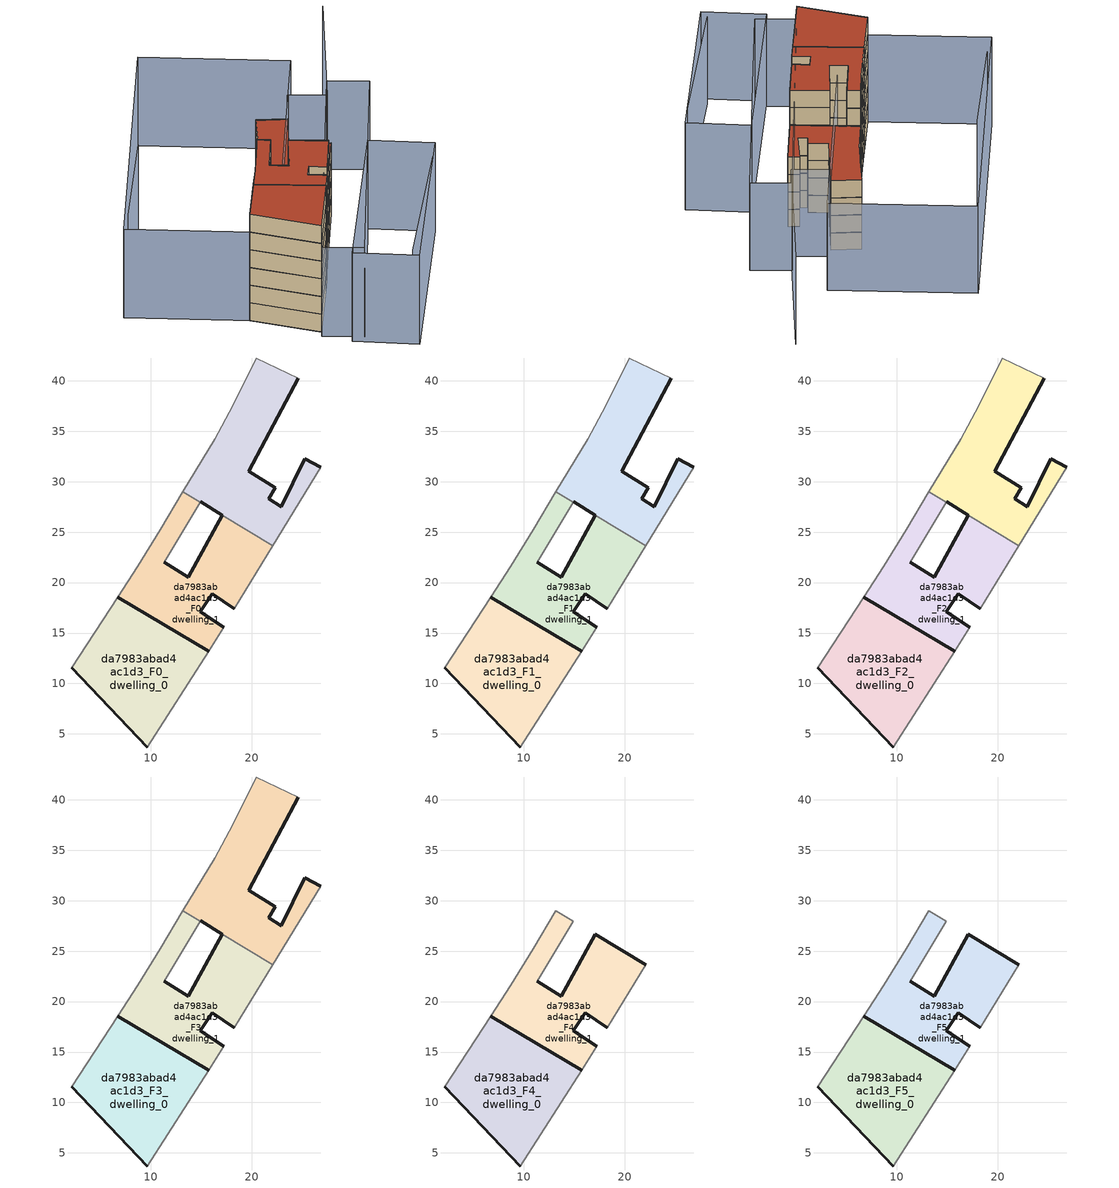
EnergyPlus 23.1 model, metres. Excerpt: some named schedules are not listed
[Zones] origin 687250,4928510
da7983abad4ac1d3_F0_dwelling_0
 floor ground (EU_floor_Construction): 9.68,3.71 15.74,13.19 6.72,18.56 2.16,11.57 z0
 wall outside (EU_wall_Construction): 9.68,3.71 2.16,11.57 / 6.72,18.56 15.74,13.19 z0:3
 wall adiabatic (EU_wall_Construction): 2.16,11.57 6.72,18.56 / 15.74,13.19 9.68,3.71 z0:3
da7983abad4ac1d3_F0_dwelling_1
 floor ground (EU_floor_Construction): 17.26,15.57 14.92,17.08 16.09,18.89 18.27,17.38 22.12,23.67 17.08,26.67 13.74,20.53 11.33,22.01 14.93,27.96 13.2,28.99 10.93,25.22 8.73,21.63 6.72,18.56 15.74,13.19 z0
 wall outside (EU_wall_Construction): 11.33,22.01 13.74,20.53 17.08,26.67 / 18.27,17.38 16.09,18.89 14.92,17.08 17.26,15.57 / 15.74,13.19 6.72,18.56 z0:3
 wall adiabatic (EU_wall_Construction): 14.93,27.96 11.33,22.01 / 22.12,23.67 18.27,17.38 / 17.26,15.57 15.74,13.19 / 6.72,18.56 8.73,21.63 10.93,25.22 13.2,28.99 z0:3
 wall to da7983abad4ac1d3_F0_dwelling_2 (EU_wall_Construction): 13.2,28.99 14.92,27.96 / 17.08,26.67 22.12,23.67 z0:3
da7983abad4ac1d3_F0_dwelling_2
 floor ground (EU_floor_Construction): 22.12,23.67 26.87,31.42 25.26,32.25 22.95,27.51 21.68,28.3 22.36,29.38 19.7,31.05 24.61,40.25 20.45,42.25 18.14,37.54 16.35,34.22 13.2,28.99 14.93,27.96 14.96,28.01 17.09,26.68 17.08,26.67 z0
 wall outside (EU_wall_Construction): 24.61,40.25 19.7,31.05 22.36,29.38 21.68,28.3 22.95,27.51 25.26,32.25 26.87,31.42 / 17.08,26.67 17.09,26.68 14.96,28.01 z0:3
 wall adiabatic (EU_wall_Construction): 26.87,31.42 22.12,23.67 / 14.96,28.01 14.93,27.96 / 13.2,28.99 16.35,34.22 18.14,37.54 20.45,42.25 24.61,40.25 z0:3
da7983abad4ac1d3_F1_dwelling_0
 floor to da7983abad4ac1d3_F0_dwelling_0 (EU_floor_Construction): 9.68,3.71 15.74,13.19 6.72,18.56 2.16,11.57 z3
 wall outside (EU_wall_Construction): 9.68,3.71 2.16,11.57 / 6.72,18.56 15.74,13.19 z3:6
 wall adiabatic (EU_wall_Construction): 2.16,11.57 6.72,18.56 / 15.74,13.19 9.68,3.71 z3:6
da7983abad4ac1d3_F1_dwelling_1
 floor to da7983abad4ac1d3_F0_dwelling_1 (EU_floor_Construction): 17.26,15.57 14.92,17.08 16.09,18.89 18.27,17.38 22.12,23.67 17.08,26.67 13.74,20.53 11.33,22.01 14.92,27.96 13.2,28.99 10.93,25.22 8.73,21.63 6.72,18.56 15.74,13.19 z3
 wall outside (EU_wall_Construction): 11.33,22.01 13.74,20.53 17.08,26.67 / 18.27,17.38 16.09,18.89 14.92,17.08 17.26,15.57 / 15.74,13.19 6.72,18.56 z3:6
 wall adiabatic (EU_wall_Construction): 14.93,27.96 11.33,22.01 / 22.12,23.67 18.27,17.38 / 17.26,15.57 15.74,13.19 / 6.72,18.56 8.73,21.63 10.93,25.22 13.2,28.99 z3:6
 wall to da7983abad4ac1d3_F1_dwelling_2 (EU_wall_Construction): 13.2,28.99 14.92,27.96 / 17.08,26.67 22.12,23.67 z3:6
da7983abad4ac1d3_F1_dwelling_2
 floor to da7983abad4ac1d3_F0_dwelling_2 (EU_floor_Construction): 22.12,23.67 26.87,31.42 25.26,32.25 22.95,27.51 21.68,28.3 22.36,29.38 19.7,31.05 24.61,40.25 20.45,42.25 18.14,37.54 16.35,34.22 13.2,28.99 14.92,27.96 14.96,28.01 17.09,26.68 17.08,26.67 z3
 wall outside (EU_wall_Construction): 24.61,40.25 19.7,31.05 22.36,29.38 21.68,28.3 22.95,27.51 25.26,32.25 26.87,31.42 / 17.08,26.67 17.09,26.68 14.96,28.01 z3:6
 wall adiabatic (EU_wall_Construction): 26.87,31.42 22.12,23.67 / 14.96,28.01 14.93,27.96 / 13.2,28.99 16.35,34.22 18.14,37.54 20.45,42.25 24.61,40.25 z3:6
da7983abad4ac1d3_F2_dwelling_0
 floor to da7983abad4ac1d3_F1_dwelling_0 (EU_floor_Construction): 9.68,3.71 15.74,13.19 6.72,18.56 2.16,11.57 z6
 wall outside (EU_wall_Construction): 9.68,3.71 2.16,11.57 / 6.72,18.56 15.74,13.19 z6:9
 wall adiabatic (EU_wall_Construction): 2.16,11.57 6.72,18.56 / 15.74,13.19 9.68,3.71 z6:9
da7983abad4ac1d3_F2_dwelling_1
 floor to da7983abad4ac1d3_F1_dwelling_1 (EU_floor_Construction): 17.26,15.57 14.92,17.08 16.09,18.89 18.27,17.38 22.12,23.67 17.08,26.67 13.74,20.53 11.33,22.01 14.92,27.96 13.2,28.99 10.93,25.22 8.73,21.63 6.72,18.56 15.74,13.19 z6
 wall outside (EU_wall_Construction): 11.33,22.01 13.74,20.53 17.08,26.67 / 18.27,17.38 16.09,18.89 14.92,17.08 17.26,15.57 / 15.74,13.19 6.72,18.56 z6:9
 wall adiabatic (EU_wall_Construction): 14.93,27.96 11.33,22.01 / 22.12,23.67 18.27,17.38 / 17.26,15.57 15.74,13.19 / 6.72,18.56 8.73,21.63 10.93,25.22 13.2,28.99 z6:9
 wall to da7983abad4ac1d3_F2_dwelling_2 (EU_wall_Construction): 13.2,28.99 14.92,27.96 / 17.08,26.67 22.12,23.67 z6:9
da7983abad4ac1d3_F2_dwelling_2
 floor to da7983abad4ac1d3_F1_dwelling_2 (EU_floor_Construction): 22.12,23.67 26.87,31.42 25.26,32.25 22.95,27.51 21.68,28.3 22.36,29.38 19.7,31.05 24.61,40.25 20.45,42.25 18.14,37.54 16.35,34.22 13.2,28.99 14.92,27.96 14.96,28.01 17.09,26.68 17.08,26.67 z6
 wall outside (EU_wall_Construction): 24.61,40.25 19.7,31.05 22.36,29.38 21.68,28.3 22.95,27.51 25.26,32.25 26.87,31.42 / 17.08,26.67 17.09,26.68 14.96,28.01 z6:9
 wall adiabatic (EU_wall_Construction): 26.87,31.42 22.12,23.67 / 14.96,28.01 14.93,27.96 / 13.2,28.99 16.35,34.22 18.14,37.54 20.45,42.25 24.61,40.25 z6:9
da7983abad4ac1d3_F3_dwelling_0
 floor to da7983abad4ac1d3_F2_dwelling_0 (EU_floor_Construction): 9.68,3.71 15.74,13.19 6.72,18.56 2.16,11.57 z9
 wall outside (EU_wall_Construction): 9.68,3.71 2.16,11.57 / 6.72,18.56 15.74,13.19 z9:12
 wall adiabatic (EU_wall_Construction): 2.16,11.57 6.72,18.56 / 15.74,13.19 9.68,3.71 z9:12
da7983abad4ac1d3_F3_dwelling_1
 floor to da7983abad4ac1d3_F2_dwelling_1 (EU_floor_Construction): 17.26,15.57 14.92,17.08 16.09,18.89 18.27,17.38 22.12,23.67 17.08,26.67 13.74,20.53 11.33,22.01 14.92,27.96 13.2,28.99 10.93,25.22 8.73,21.63 6.72,18.56 15.74,13.19 z9
 wall outside (EU_wall_Construction): 11.33,22.01 13.74,20.53 17.08,26.67 / 18.27,17.38 16.09,18.89 14.92,17.08 17.26,15.57 / 15.74,13.19 6.72,18.56 z9:12
 wall adiabatic (EU_wall_Construction): 14.93,27.96 11.33,22.01 / 22.12,23.67 18.27,17.38 / 17.26,15.57 15.74,13.19 / 6.72,18.56 8.73,21.63 10.93,25.22 13.2,28.99 z9:12
 wall to da7983abad4ac1d3_F3_dwelling_2 (EU_wall_Construction): 13.2,28.99 14.92,27.96 / 17.08,26.67 22.12,23.67 z9:12
da7983abad4ac1d3_F3_dwelling_2
 floor to da7983abad4ac1d3_F2_dwelling_2 (EU_floor_Construction): 22.12,23.67 26.87,31.42 25.26,32.25 22.95,27.51 21.68,28.3 22.36,29.38 19.7,31.05 24.61,40.25 20.45,42.25 18.14,37.54 16.35,34.22 13.2,28.99 14.92,27.96 14.96,28.01 17.09,26.68 17.08,26.67 z9
 wall outside (EU_wall_Construction): 24.61,40.25 19.7,31.05 22.36,29.38 21.68,28.3 22.95,27.51 25.26,32.25 26.87,31.42 / 17.08,26.67 17.09,26.68 14.96,28.01 z9:12
 wall adiabatic (EU_wall_Construction): 26.87,31.42 22.12,23.67 / 14.96,28.01 14.93,27.96 / 13.2,28.99 16.35,34.22 18.14,37.54 20.45,42.25 24.61,40.25 z9:12
 roof outside (EU_roof_Construction): 24.61,40.25 19.7,31.05 22.36,29.38 21.68,28.3 22.95,27.51 25.26,32.25 26.87,31.42 22.12,23.67 17.08,26.67 17.09,26.68 14.96,28.01 14.93,27.96 13.2,28.99 16.35,34.22 18.14,37.54 20.45,42.25 z12
da7983abad4ac1d3_F4_dwelling_0
 floor to da7983abad4ac1d3_F3_dwelling_0 (EU_floor_Construction): 9.68,3.71 15.74,13.19 6.72,18.56 2.16,11.57 z12
 wall outside (EU_wall_Construction): 9.68,3.71 2.16,11.57 / 6.72,18.56 15.74,13.19 z12:15
 wall adiabatic (EU_wall_Construction): 2.16,11.57 6.72,18.56 / 15.74,13.19 9.68,3.71 z12:15
da7983abad4ac1d3_F4_dwelling_1
 floor to da7983abad4ac1d3_F3_dwelling_1 (EU_floor_Construction): 17.26,15.57 14.92,17.08 16.09,18.89 18.27,17.38 22.12,23.67 17.08,26.67 13.74,20.53 11.33,22.01 14.92,27.96 13.2,28.99 10.93,25.22 8.73,21.63 6.72,18.56 15.74,13.19 z12
 wall outside (EU_wall_Construction): 11.33,22.01 13.74,20.53 17.08,26.67 22.12,23.67 / 18.27,17.38 16.09,18.89 14.92,17.08 17.26,15.57 / 15.74,13.19 6.72,18.56 z12:15
 wall adiabatic (EU_wall_Construction): 22.12,23.67 18.27,17.38 / 17.26,15.57 15.74,13.19 / 6.72,18.56 8.73,21.63 10.93,25.22 13.2,28.99 14.93,27.96 11.33,22.01 z12:15
da7983abad4ac1d3_F5_dwelling_0
 floor to da7983abad4ac1d3_F4_dwelling_0 (EU_floor_Construction): 9.68,3.71 15.74,13.19 6.72,18.56 2.16,11.57 z15
 wall outside (EU_wall_Construction): 9.68,3.71 2.16,11.57 / 6.72,18.56 15.74,13.19 z15:18
 wall adiabatic (EU_wall_Construction): 2.16,11.57 6.72,18.56 / 15.74,13.19 9.68,3.71 z15:18
 roof outside (EU_roof_Construction): 15.74,13.19 9.68,3.71 2.16,11.57 6.72,18.56 z18
da7983abad4ac1d3_F5_dwelling_1
 floor to da7983abad4ac1d3_F4_dwelling_1 (EU_floor_Construction): 17.26,15.57 14.92,17.08 16.09,18.89 18.27,17.38 22.12,23.67 17.08,26.67 13.74,20.53 11.33,22.01 14.92,27.96 13.2,28.99 10.93,25.22 8.73,21.63 6.72,18.56 15.74,13.19 z15
 wall outside (EU_wall_Construction): 11.33,22.01 13.74,20.53 17.08,26.67 22.12,23.67 / 18.27,17.38 16.09,18.89 14.92,17.08 17.26,15.57 / 15.74,13.19 6.72,18.56 z15:18
 wall adiabatic (EU_wall_Construction): 22.12,23.67 18.27,17.38 / 17.26,15.57 15.74,13.19 / 6.72,18.56 8.73,21.63 10.93,25.22 13.2,28.99 14.93,27.96 11.33,22.01 z15:18
 roof outside (EU_roof_Construction): 22.12,23.67 18.27,17.38 16.09,18.89 14.92,17.08 17.26,15.57 15.74,13.19 6.72,18.56 8.73,21.63 10.93,25.22 13.2,28.99 14.93,27.96 11.33,22.01 13.74,20.53 17.08,26.67 z18
shading: 20.21,-4.33 35.33,16.64 / -0.01,40.39 -10.74,24.36 / 41.9,60.53 30.5,38.99 / 30.5,38.99 25.38,41.7 / 37.53,19.82 20.35,-6.06 / 20.35,-6.06 12.24,-0.68 / 12.24,-0.68 29.42,25.21 / 29.42,25.21 37.53,19.82 / 9.11,2.74 32.24,42.34 / 32.24,42.34 37.6,39.21 / 37.6,39.21 14.47,-0.39 / 14.47,-0.39 9.11,2.74 / -13.28,21.15 11.68,61.36 / 11.68,61.36 30.47,49.7 / 30.47,49.7 5.51,9.48 / 5.51,9.48 -13.28,21.15 z0:15
[Building]
EU S2 Campaign: North Axis=0; Terrain=City; Solar Distribution=FullExterior
[Site:Location]
Bologna: Latitude=44.5; Longitude=11.25; Time Zone=1; Elevation=37
[SizingPeriod:WeatherFileDays]
AnnualSizingPeriod: Begin Month=1; Begin Day of Month=1; End Month=12; End Day of Month=31; Day of Week for Start Day=Monday; Use Weather File Daylight Saving Period=No; Use Weather File Rain and Snow Indicators=No
[MATERIAL]
EU_InternalMass_Material: Roughness=MediumRough; Thickness=0.1; Conductivity=1; Density=1800; Specific Heat=900; Thermal Absorptance=0.9; Solar Absorptance=0.7; Visible Absorptance=0.7
[MATERIAL:NOMASS] Roughness=MediumRough; Thermal Absorptance=0.9; Solar Absorptance=0.7; Visible Absorptance=0.7
Name | Thermal Resistance
EU_wall_NoMass | 0.905828
EU_roof_NoMass | 0.37593
EU_floor_NoMass | 0.67114
[CONSTRUCTION]
EU_wall_Construction: EU_wall_NoMass
EU_roof_Construction: EU_roof_NoMass
EU_floor_Construction: EU_floor_NoMass
EU_InternalMass_Construction: EU_InternalMass_Material
[ZONE] Type=1; Multiplier=1; Ceiling Height=autocalculate; Floor Area=autocalculate; Part of Total Floor Area=Yes
Name | Volume
da7983abad4ac1d3_F0_dwelling_0; da7983abad4ac1d3_F1_dwelling_0; da7983abad4ac1d3_F2_dwelling_0; da7983abad4ac1d3_F3_dwelling_0; da7983abad4ac1d3_F4_dwelling_0; da7983abad4ac1d3_F5_dwelling_0 | 309.716
da7983abad4ac1d3_F0_dwelling_1 | 309.721
da7983abad4ac1d3_F1_dwelling_1; da7983abad4ac1d3_F2_dwelling_1; da7983abad4ac1d3_F3_dwelling_1; da7983abad4ac1d3_F4_dwelling_1; da7983abad4ac1d3_F5_dwelling_1 | 309.723
da7983abad4ac1d3_F0_dwelling_2 | 309.722
da7983abad4ac1d3_F1_dwelling_2; da7983abad4ac1d3_F2_dwelling_2; da7983abad4ac1d3_F3_dwelling_2 | 309.719
[INTERNALMASS] Construction=EU_InternalMass_Construction
Name | Zone or ZoneList | Surface Area
da7983abad4ac1d3_F0_dwelling_0_EU_InternalMass | da7983abad4ac1d3_F0_dwelling_0 | 103.239
da7983abad4ac1d3_F0_dwelling_1_EU_InternalMass | da7983abad4ac1d3_F0_dwelling_1 | 103.241
da7983abad4ac1d3_F0_dwelling_2_EU_InternalMass | da7983abad4ac1d3_F0_dwelling_2 | 103.24
da7983abad4ac1d3_F1_dwelling_0_EU_InternalMass | da7983abad4ac1d3_F1_dwelling_0 | 103.239
da7983abad4ac1d3_F1_dwelling_1_EU_InternalMass | da7983abad4ac1d3_F1_dwelling_1 | 103.241
da7983abad4ac1d3_F1_dwelling_2_EU_InternalMass | da7983abad4ac1d3_F1_dwelling_2 | 103.24
da7983abad4ac1d3_F2_dwelling_0_EU_InternalMass | da7983abad4ac1d3_F2_dwelling_0 | 103.239
da7983abad4ac1d3_F2_dwelling_1_EU_InternalMass | da7983abad4ac1d3_F2_dwelling_1 | 103.241
da7983abad4ac1d3_F2_dwelling_2_EU_InternalMass | da7983abad4ac1d3_F2_dwelling_2 | 103.24
da7983abad4ac1d3_F3_dwelling_0_EU_InternalMass | da7983abad4ac1d3_F3_dwelling_0 | 103.239
da7983abad4ac1d3_F3_dwelling_1_EU_InternalMass | da7983abad4ac1d3_F3_dwelling_1 | 103.241
da7983abad4ac1d3_F3_dwelling_2_EU_InternalMass | da7983abad4ac1d3_F3_dwelling_2 | 103.24
da7983abad4ac1d3_F4_dwelling_0_EU_InternalMass | da7983abad4ac1d3_F4_dwelling_0 | 153.337
da7983abad4ac1d3_F4_dwelling_1_EU_InternalMass | da7983abad4ac1d3_F4_dwelling_1 | 156.377
da7983abad4ac1d3_F5_dwelling_0_EU_InternalMass | da7983abad4ac1d3_F5_dwelling_0 | 153.337
da7983abad4ac1d3_F5_dwelling_1_EU_InternalMass | da7983abad4ac1d3_F5_dwelling_1 | 156.377
[OTHEREQUIPMENT] Fuel Type=Electricity; Design Level Calculation Method=Watts/Area; Power per Zone Floor Area=1; Fraction Latent=0; Fraction Radiant=0; Fraction Lost=0; Carbon Dioxide Generation Rate=0; EndUse Subcategory=EU_Step8_InternalGains
Name | Zone or ZoneList or Space or SpaceList | Schedule
EU_Step8_InternalGain_da7983abad4ac1d3_F0_dwelling_0_f000 | da7983abad4ac1d3_F0_dwelling_0 | EU_Step8_GainSchedule_da7983abad4ac1d3_F0_dwelling_0_f000
EU_Step8_InternalGain_da7983abad4ac1d3_F0_dwelling_1_f000 | da7983abad4ac1d3_F0_dwelling_1 | EU_Step8_GainSchedule_da7983abad4ac1d3_F0_dwelling_1_f000
EU_Step8_InternalGain_da7983abad4ac1d3_F0_dwelling_2_f000 | da7983abad4ac1d3_F0_dwelling_2 | EU_Step8_GainSchedule_da7983abad4ac1d3_F0_dwelling_2_f000
EU_Step8_InternalGain_da7983abad4ac1d3_F1_dwelling_0_f000 | da7983abad4ac1d3_F1_dwelling_0 | EU_Step8_GainSchedule_da7983abad4ac1d3_F1_dwelling_0_f000
EU_Step8_InternalGain_da7983abad4ac1d3_F1_dwelling_1_f000 | da7983abad4ac1d3_F1_dwelling_1 | EU_Step8_GainSchedule_da7983abad4ac1d3_F1_dwelling_1_f000
EU_Step8_InternalGain_da7983abad4ac1d3_F1_dwelling_2_f000 | da7983abad4ac1d3_F1_dwelling_2 | EU_Step8_GainSchedule_da7983abad4ac1d3_F1_dwelling_2_f000
EU_Step8_InternalGain_da7983abad4ac1d3_F2_dwelling_0_f000 | da7983abad4ac1d3_F2_dwelling_0 | EU_Step8_GainSchedule_da7983abad4ac1d3_F2_dwelling_0_f000
EU_Step8_InternalGain_da7983abad4ac1d3_F2_dwelling_1_f000 | da7983abad4ac1d3_F2_dwelling_1 | EU_Step8_GainSchedule_da7983abad4ac1d3_F2_dwelling_1_f000
EU_Step8_InternalGain_da7983abad4ac1d3_F2_dwelling_2_f000 | da7983abad4ac1d3_F2_dwelling_2 | EU_Step8_GainSchedule_da7983abad4ac1d3_F2_dwelling_2_f000
EU_Step8_InternalGain_da7983abad4ac1d3_F3_dwelling_0_f000 | da7983abad4ac1d3_F3_dwelling_0 | EU_Step8_GainSchedule_da7983abad4ac1d3_F3_dwelling_0_f000
EU_Step8_InternalGain_da7983abad4ac1d3_F3_dwelling_1_f000 | da7983abad4ac1d3_F3_dwelling_1 | EU_Step8_GainSchedule_da7983abad4ac1d3_F3_dwelling_1_f000
EU_Step8_InternalGain_da7983abad4ac1d3_F3_dwelling_2_f000 | da7983abad4ac1d3_F3_dwelling_2 | EU_Step8_GainSchedule_da7983abad4ac1d3_F3_dwelling_2_f000
EU_Step8_InternalGain_da7983abad4ac1d3_F4_dwelling_0_f000 | da7983abad4ac1d3_F4_dwelling_0 | EU_Step8_GainSchedule_da7983abad4ac1d3_F4_dwelling_0_f000
EU_Step8_InternalGain_da7983abad4ac1d3_F4_dwelling_1_f000 | da7983abad4ac1d3_F4_dwelling_1 | EU_Step8_GainSchedule_da7983abad4ac1d3_F4_dwelling_1_f000
EU_Step8_InternalGain_da7983abad4ac1d3_F5_dwelling_0_f000 | da7983abad4ac1d3_F5_dwelling_0 | EU_Step8_GainSchedule_da7983abad4ac1d3_F5_dwelling_0_f000
EU_Step8_InternalGain_da7983abad4ac1d3_F5_dwelling_1_f000 | da7983abad4ac1d3_F5_dwelling_1 | EU_Step8_GainSchedule_da7983abad4ac1d3_F5_dwelling_1_f000
[ZONEVENTILATION:DESIGNFLOWRATE] Schedule=EU_AlwaysOn; Design Flow Rate Calculation Method=AirChanges/Hour; Air Changes per Hour=0.73129; Ventilation Type=Natural; Fan Pressure Rise=0; Fan Total Efficiency=1; Constant Term Coefficient=1; Temperature Term Coefficient=0; Velocity Term Coefficient=0; Velocity Squared Term Coefficient=0; Minimum Indoor Temperature=-100; Maximum Indoor Temperature=100; Delta Temperature=-100; Minimum Outdoor Temperature=-100; Maximum Outdoor Temperature=100; Maximum Wind Speed=40
Name | Zone or ZoneList or Space or SpaceList
EU_ConstantAir_da7983abad4ac1d3_F0_dwelling_0 | da7983abad4ac1d3_F0_dwelling_0
EU_ConstantAir_da7983abad4ac1d3_F0_dwelling_1 | da7983abad4ac1d3_F0_dwelling_1
EU_ConstantAir_da7983abad4ac1d3_F0_dwelling_2 | da7983abad4ac1d3_F0_dwelling_2
EU_ConstantAir_da7983abad4ac1d3_F1_dwelling_0 | da7983abad4ac1d3_F1_dwelling_0
EU_ConstantAir_da7983abad4ac1d3_F1_dwelling_1 | da7983abad4ac1d3_F1_dwelling_1
EU_ConstantAir_da7983abad4ac1d3_F1_dwelling_2 | da7983abad4ac1d3_F1_dwelling_2
EU_ConstantAir_da7983abad4ac1d3_F2_dwelling_0 | da7983abad4ac1d3_F2_dwelling_0
EU_ConstantAir_da7983abad4ac1d3_F2_dwelling_1 | da7983abad4ac1d3_F2_dwelling_1
EU_ConstantAir_da7983abad4ac1d3_F2_dwelling_2 | da7983abad4ac1d3_F2_dwelling_2
EU_ConstantAir_da7983abad4ac1d3_F3_dwelling_0 | da7983abad4ac1d3_F3_dwelling_0
EU_ConstantAir_da7983abad4ac1d3_F3_dwelling_1 | da7983abad4ac1d3_F3_dwelling_1
EU_ConstantAir_da7983abad4ac1d3_F3_dwelling_2 | da7983abad4ac1d3_F3_dwelling_2
EU_ConstantAir_da7983abad4ac1d3_F4_dwelling_0 | da7983abad4ac1d3_F4_dwelling_0
EU_ConstantAir_da7983abad4ac1d3_F4_dwelling_1 | da7983abad4ac1d3_F4_dwelling_1
EU_ConstantAir_da7983abad4ac1d3_F5_dwelling_0 | da7983abad4ac1d3_F5_dwelling_0
EU_ConstantAir_da7983abad4ac1d3_F5_dwelling_1 | da7983abad4ac1d3_F5_dwelling_1
[HVACTEMPLATE:THERMOSTAT] Constant Heating Setpoint=20; Constant Cooling Setpoint=50
EU_HeatOnly_da7983abad4ac1d3_F0_dwelling_0; EU_HeatOnly_da7983abad4ac1d3_F0_dwelling_1; EU_HeatOnly_da7983abad4ac1d3_F0_dwelling_2; EU_HeatOnly_da7983abad4ac1d3_F1_dwelling_0; EU_HeatOnly_da7983abad4ac1d3_F1_dwelling_1; EU_HeatOnly_da7983abad4ac1d3_F1_dwelling_2; EU_HeatOnly_da7983abad4ac1d3_F2_dwelling_0; EU_HeatOnly_da7983abad4ac1d3_F2_dwelling_1; EU_HeatOnly_da7983abad4ac1d3_F2_dwelling_2; EU_HeatOnly_da7983abad4ac1d3_F3_dwelling_0; EU_HeatOnly_da7983abad4ac1d3_F3_dwelling_1; EU_HeatOnly_da7983abad4ac1d3_F3_dwelling_2; EU_HeatOnly_da7983abad4ac1d3_F4_dwelling_0; EU_HeatOnly_da7983abad4ac1d3_F4_dwelling_1; EU_HeatOnly_da7983abad4ac1d3_F5_dwelling_0; EU_HeatOnly_da7983abad4ac1d3_F5_dwelling_1
